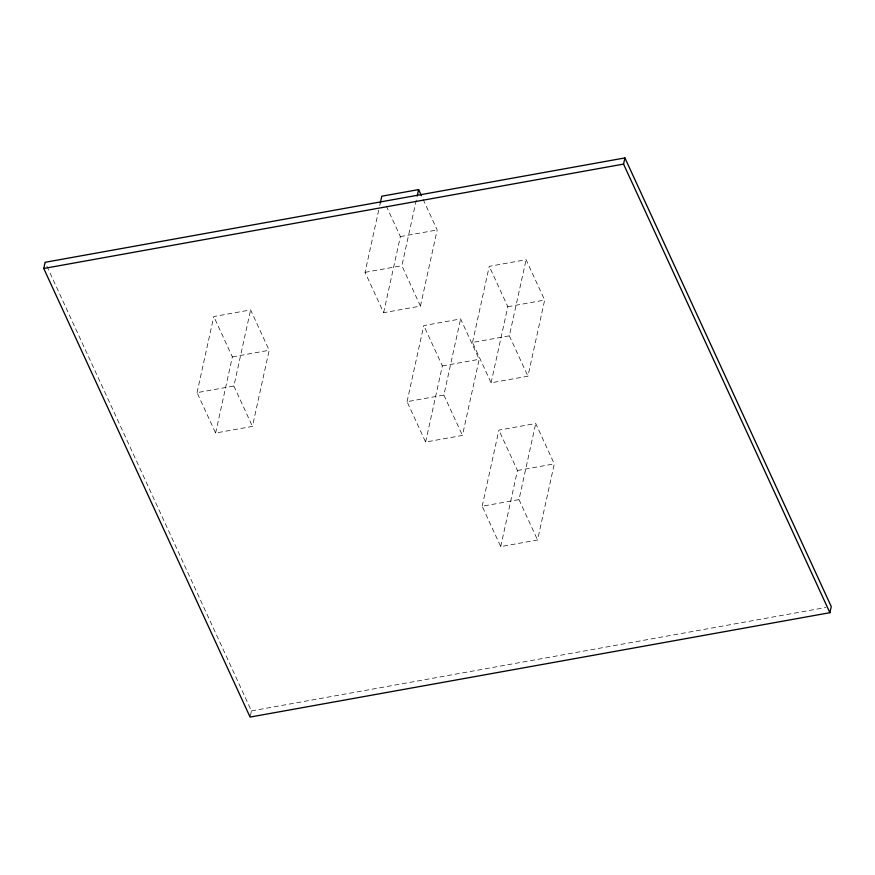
<?xml version="1.0" encoding="UTF-8"?>
<svg xmlns="http://www.w3.org/2000/svg" width="875" height="875" viewBox="0 0 875 875"><rect width="100%" height="100%" fill="white"/><g stroke="black" fill="none" stroke-linecap="round" stroke-linejoin="round"><path stroke-width="0.66" stroke-dasharray="4.38 3.28" d="M197.05 392.645L213.784 316.542L250.611 309.903L269.183 350.273L252.448 426.387L215.622 433.016L197.05 392.645L233.888 386.017L250.611 309.903M215.622 433.016L232.356 356.902L213.784 316.542M250.359 715.837L251.453 710.905L45.106 262.303M423.117 199.38L437.183 229.961L420.448 306.075L383.622 312.703L365.05 272.333L379.433 206.905M379.728 205.57L380.319 202.902M383.622 312.703L400.356 236.589L385.164 203.558M420.448 306.075L401.887 265.705L417.145 196.262M407.05 401.68L423.784 325.577L460.611 318.938L479.183 359.308L462.448 435.422L425.611 442.05L407.05 401.68L443.877 395.052L460.611 318.938M425.611 442.05L442.345 365.936L423.784 325.577M472.522 342.453L489.256 266.339L526.094 259.711L544.666 300.081L527.931 376.195L491.094 382.823L472.522 342.453L509.359 335.825L526.094 259.711M491.094 382.823L507.828 306.709L489.256 266.339M482.158 506.242L498.892 430.128L535.719 423.5L554.291 463.87L537.556 539.984L500.719 546.612L482.158 506.242L518.984 499.614L535.719 423.5M500.719 546.612L517.453 470.498L498.892 430.128M400.356 236.589L437.183 229.961M365.05 272.333L401.887 265.705M507.828 306.709L544.666 300.081M232.356 356.902L269.183 350.273M442.345 365.936L479.183 359.308M517.453 470.498L554.291 463.87M251.453 710.905L825.869 607.491M509.359 335.825L527.931 376.195M518.984 499.614L537.556 539.984M443.877 395.052L462.448 435.422M233.888 386.017L252.448 426.387"/><path stroke-width="1.31" d="M43.75 268.483L45.106 262.303L624.914 157.927L831.25 606.517L829.894 612.697L250.086 717.073L43.75 268.483L623.547 164.095L624.914 157.927M380.319 202.902L381.784 196.219L418.622 189.591L421.433 195.705M417.441 194.928L418.622 189.591M623.547 164.095L829.894 612.697"/></g></svg>
